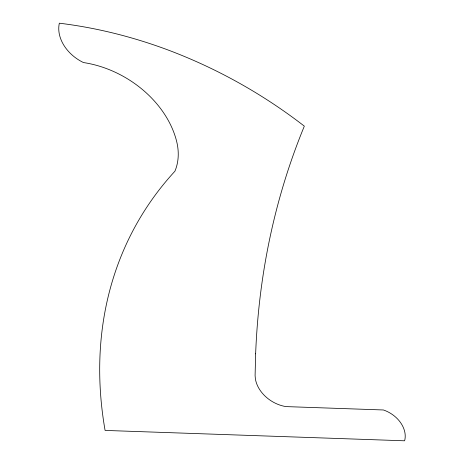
<?xml version="1.0" encoding="UTF-8"?>
<svg xmlns="http://www.w3.org/2000/svg" width="464" height="464" viewBox="0 0 464 464"><rect width="100%" height="100%" fill="white"/><g stroke="black" fill="none" stroke-linecap="round" stroke-linejoin="round"><path stroke-width="0.7" d="M255.641 353.812L255.096 375.602L255.409 379.001A30.943 23.467 30.7 0 0 285.957 406.597L383.409 409.973A27.19 20.625 30.7 0 1 404.614 440.8L105.09 430.424A484.265 367.291 30.7 0 1 174.905 171.239A70.627 53.569 30.7 0 0 176.68 141.555A94.615 71.758 30.7 0 0 83.439 62.547A37.596 28.513 30.7 0 1 59.34 23.2A395.09 299.657 30.7 0 1 166.147 49.283C215.76 67.715 262.485 93.757 304.332 126.144A1074.676 815.086 30.7 0 0 255.641 353.812"/></g></svg>
